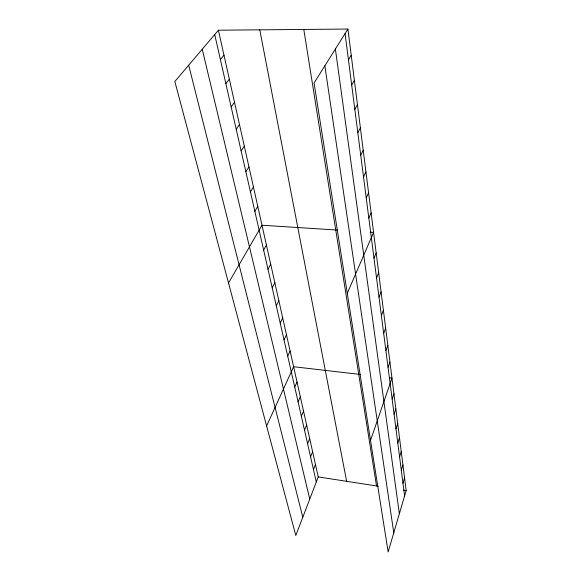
<?xml version="1.0" encoding="UTF-8"?>
<svg xmlns="http://www.w3.org/2000/svg" width="581" height="581" viewBox="0 0 581 581"><rect width="100%" height="100%" fill="white"/><g stroke="black" fill="none" stroke-linecap="round" stroke-linejoin="round"><path stroke-width="0.87" d="M347.917 29.05L406.163 490.553L388.144 551.95L314.06 83.01L347.917 29.05L218.405 30.212L174.837 81.514L295.802 535.508L318.243 476.914L218.405 30.212M402.974 483.261L404.565 477.923M401.304 470.269L402.931 464.923M399.575 456.884L401.239 451.531M397.803 443.1L399.496 437.74M395.973 428.887L397.702 423.52M394.085 414.224L395.85 408.857M392.139 399.096L393.94 393.729M370.525 440.413L391.972 378.115L389.335 377.81M388.05 367.345L389.938 361.985M385.9 350.67L387.832 345.325M383.678 333.429L385.661 328.098M381.383 315.592L383.409 310.276M313.471 469.593L315.461 464.495M379.008 297.123L381.085 291.829M310.574 456.826L312.607 451.72M376.539 277.994L378.674 272.729M307.596 443.688L309.673 438.575M304.524 430.165L306.652 425.052M373.99 258.167L376.176 252.931M301.365 416.236L303.536 411.116M347.285 293.303L373.583 232.4L370.119 232.175M298.104 401.885L300.326 396.765M368.826 218.071L371.121 212.922M294.749 387.091L297.022 381.978M266.614 425.967L293.616 366.727L360.474 374.469M366.226 197.867L368.579 192.754M287.711 356.102L290.101 350.997M363.524 176.929L365.943 171.874M284.022 339.856L286.469 334.765M280.216 323.072L282.722 317.996M360.728 155.221L363.212 150.232M276.28 305.737L278.851 300.675M357.831 132.715L360.38 127.791M272.206 287.806L274.849 282.773M268.001 269.257L270.71 264.246M354.824 109.344L357.446 104.5M263.643 250.062L266.425 245.08M351.701 85.073L354.388 80.316M228.522 282.983L261.987 225.239L337.532 230.083M348.447 59.843L351.222 55.188M254.848 211.331L257.79 206.437M250.426 191.853L253.447 186.995M245.85 171.7L248.951 166.9M241.115 150.842L244.303 146.1M236.213 129.243L239.488 124.559M231.136 106.86L234.499 102.249M225.864 83.642L229.335 79.118M220.395 59.56L223.968 55.122M318.243 476.914L378.26 486.224M403.534 490.146L406.163 490.553M188.687 65.203L302.795 517.25M202.232 49.254L309.76 499.072M214.716 34.548L316.289 482.005M259.78 29.842L346.639 481.322M303.79 29.442L376.532 485.956M324.859 65.806L393.765 532.792M335.382 49.029L399.358 513.742M345.07 33.596L404.601 495.876"/></g></svg>
